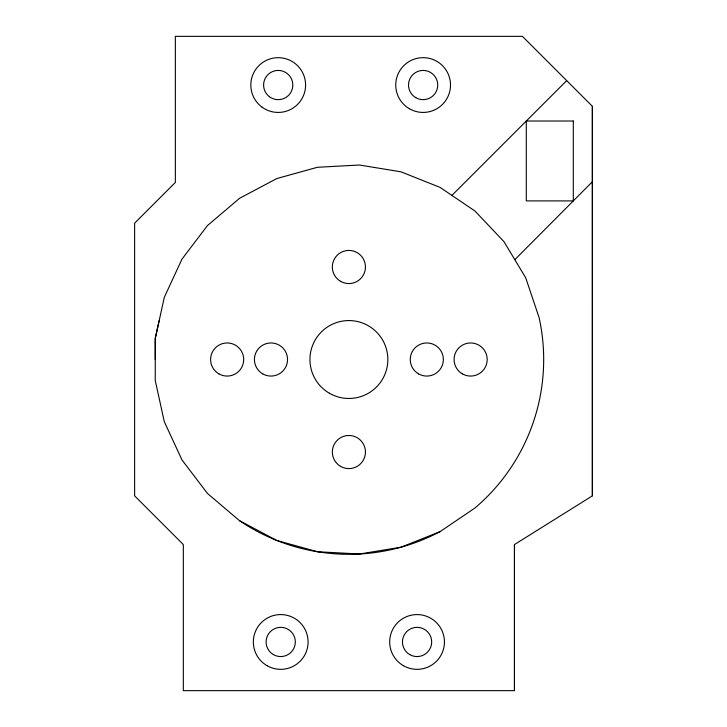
<?xml version="1.0" encoding="UTF-8"?>
<svg xmlns="http://www.w3.org/2000/svg" width="727" height="727" viewBox="0 0 727 727"><rect width="100%" height="100%" fill="white"/><g stroke="black" fill="none" stroke-linecap="round" stroke-linejoin="round"><path stroke-width="1.09" d="M155.26 359.529L155.26 338.473L159.186 320.552M514.462 690.65L514.462 544.559L592.369 495.859L592.378 106.296L522.431 36.35L175.352 36.35L175.352 182.441L134.631 223.162L134.622 495.859L183.322 544.559L183.322 690.65L514.462 690.65L514.462 544.559M514.816 259.684L592.369 181.741M451.912 195.409L566.697 80.615M440.126 531.61L474.995 507.973A194.781 194.781 0 0 0 539.125 317.644L525.676 277.723L503.956 241.637L474.995 211.057L440.126 187.421L401.004 171.826L359.438 165.011L317.381 167.292L276.796 178.56L239.583 198.289L207.477 225.561L181.986 259.094L164.302 297.316L155.251 338.455L155.26 380.584L164.302 421.705L181.986 459.937L207.477 493.469L239.583 520.732L276.796 540.461L317.381 551.729L359.438 554.01L401.004 547.204L440.126 531.61A194.781 194.781 0 0 1 239.583 520.732M592.369 106.296L592.369 495.859M573.303 121.018L526.293 121.018L526.293 200.906L573.303 200.906L573.303 121.018M261.92 107.06A27.381 27.381 0 0 0 305.413 88.149A27.381 27.381 0 0 0 267.291 59.941A27.381 27.381 0 0 0 261.92 107.06M269.517 96.791A14.613 14.613 0 0 0 292.727 86.704A14.613 14.613 0 0 0 272.38 71.646A14.613 14.613 0 0 0 269.517 96.791M267.027 665.668A27.381 27.381 0 0 0 308.094 641.95A27.381 27.381 0 0 0 267.027 618.241A27.381 27.381 0 0 0 267.027 665.668M462.354 373.851A16.557 16.557 0 0 0 487.19 359.511A16.557 16.557 0 0 0 462.354 345.18A16.557 16.557 0 0 0 462.354 373.851M403.376 665.668A27.381 27.381 0 0 0 444.442 641.95A27.381 27.381 0 0 0 403.376 618.241A27.381 27.381 0 0 0 403.376 665.668M409.437 108.759A27.381 27.381 0 0 0 450.513 85.05A27.381 27.381 0 0 0 409.437 61.332A27.381 27.381 0 0 0 409.437 108.759M273.416 654.609A14.613 14.613 0 0 0 295.326 641.95A14.613 14.613 0 0 0 273.416 629.3A14.613 14.613 0 0 0 273.416 654.609M415.826 97.7A14.613 14.613 0 0 0 437.736 85.05A14.613 14.613 0 0 0 415.826 72.391A14.613 14.613 0 0 0 415.826 97.7M409.764 654.609A14.613 14.613 0 0 0 431.674 641.95A14.613 14.613 0 0 0 409.764 629.3A14.613 14.613 0 0 0 409.764 654.609M418.525 373.851A16.557 16.557 0 0 0 443.361 359.511A16.557 16.557 0 0 0 418.525 345.18A16.557 16.557 0 0 0 418.525 373.851M340.563 466.352A16.557 16.557 0 0 0 365.445 452.094A16.557 16.557 0 0 0 340.663 437.672A16.557 16.557 0 0 0 340.563 466.352M340.609 281.331A16.557 16.557 0 0 0 365.445 266.991A16.557 16.557 0 0 0 340.609 252.651A16.557 16.557 0 0 0 340.609 281.331M262.701 373.851A16.557 16.557 0 0 0 287.538 359.511A16.557 16.557 0 0 0 262.701 345.18A16.557 16.557 0 0 0 262.701 373.851M218.872 373.851A16.557 16.557 0 0 0 243.709 359.511A16.557 16.557 0 0 0 218.872 345.18A16.557 16.557 0 0 0 218.872 373.851M329.413 393.252A38.958 38.958 0 0 0 387.845 359.511A38.958 38.958 0 0 0 329.413 325.778A38.958 38.958 0 0 0 329.413 393.252"/></g></svg>
